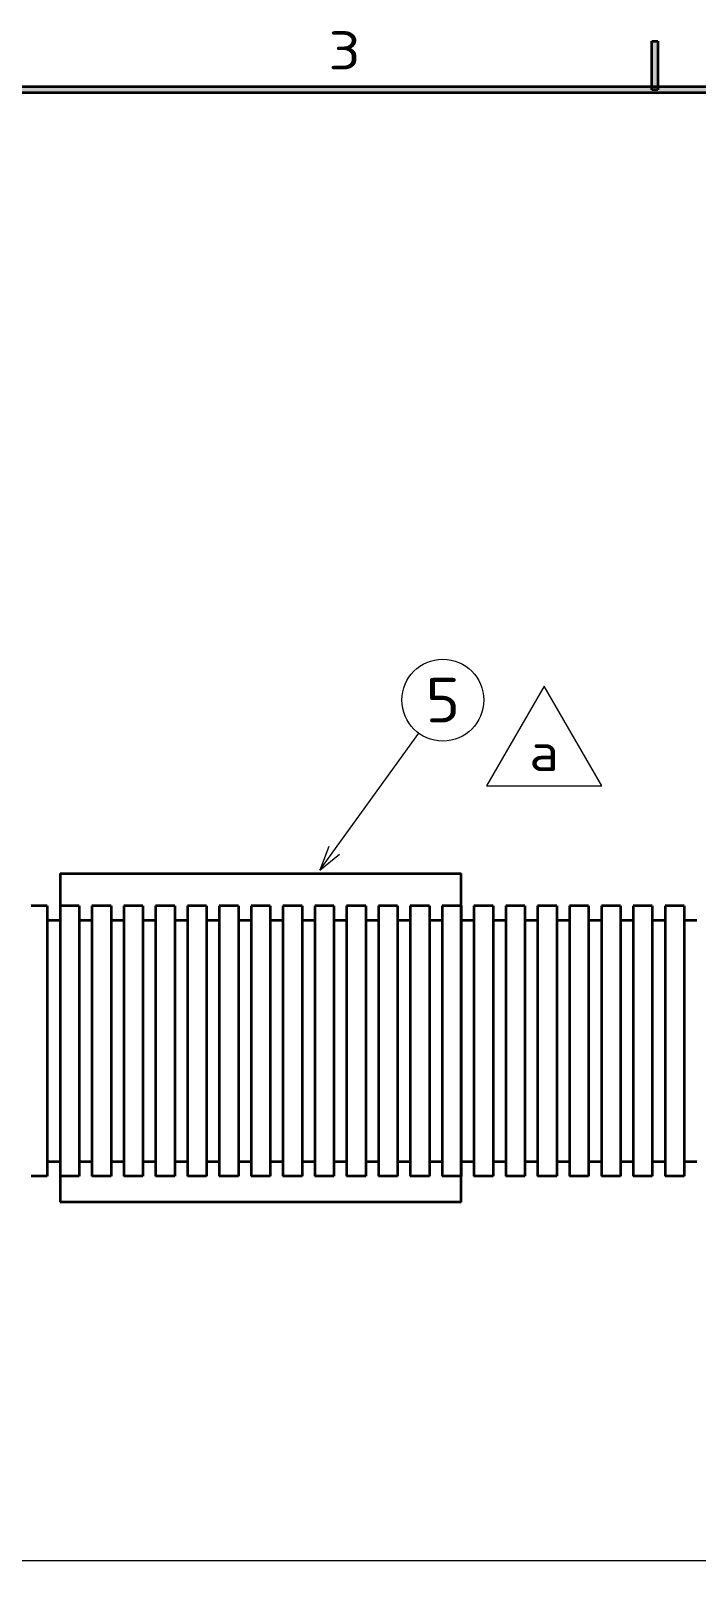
# Model space of a CAD drawing. Extents: x 23 to 417, y 3 to 294.
# Drawn here: x 121 to 173.3, y 169.5 to 291.6 of the extents above; entities that cross this region are included whole.
import ezdxf
from ezdxf.enums import TextEntityAlignment as Align

# ---------------------------------------------------------------- set-up
doc = ezdxf.new("R2010")
doc.units = 0
doc.layers.get('0').update_dxf_attribs({"lineweight": 13})
doc.layers.add('3', color=7, linetype='Continuous', lineweight=13)
doc.styles.get("Standard").update_dxf_attribs({"font": 'isocp.shx'})
doc.dimstyles.get("Standard").update_dxf_attribs({"dimtxt": 2.5, "dimasz": 2.5, "dimexe": 1.25, "dimexo": 0.625, "dimtad": 1, "dimtxsty": 'Standard', "dimcen": 2.5, "dimadec": 0, "dimazin": 0, "dimtfac": 1, "dimtmove": 0, "dimatfit": 0, "dimfxl": 0, "dimarcsym": 0})

# ---------------------------------------------------------------- blocks, each defined once
blk = doc.blocks.new('*D199')
at = {"color": 34, "lineweight": 13}
for p, q in [((45.72, 194.07), (45.72, 169.46)), ((353.94, 194.07), (353.94, 169.46)), ((45.72, 171.46), (353.94, 171.46))]:
    blk.add_line(p, q, dxfattribs=at)
for points in [[(47.65, 171.98), (45.72, 171.46), (47.65, 170.94)], [(352.01, 170.94), (353.94, 171.46), (352.01, 171.98)]]:
    blk.add_lwpolyline(points, dxfattribs=at)
for s, height, width, p, p2 in [('"L"', 3.5, 1.239293, (194.44, 172.46), (202.03, 172.46)), ('%%p50', 2.45, 1.394616, (204.13, 172.99), (210.8, 172.99))]:
    blk.add_text(s, height=height, dxfattribs=dict(at, width=width)).set_placement(p, p2, align=Align.FIT)
blk = doc.blocks.new('BLOCK4340')
at = {"layer": '3', "color": 7, "lineweight": 13}
blk.add_text('3', height=3, dxfattribs=at).set_placement((144.37, 288.59), (146.9, 288.59), align=Align.FIT)
blk = doc.blocks.new('BLOCK4407')
at = {"layer": '3', "color": 7, "lineweight": 5}
blk.add_solid([(410.24, 287.24), (409.76, 286.76), (30, 287.24), (30, 286.76)], dxfattribs=at)
blk = doc.blocks.new('BLOCK4422')
at = {"layer": '3', "color": 7, "lineweight": 5}
blk.add_solid([(169.76, 290.8), (170.24, 290.8), (169.76, 287), (170.24, 287)], dxfattribs=at)
blk = doc.blocks.new('BLOCK4506')
at = {"color": 7, "lineweight": 13}
blk.add_lwpolyline([(-376.73, 40.09), (-358.61, 40.09), (-367.67, 55.78)], close=True, dxfattribs=at)
blk.add_text('a', height=6, dxfattribs=at).set_placement((-370, 42.41), (-365.34, 42.41), align=Align.FIT)
blk = doc.blocks.new('BLOCK4519')
at = {"color": 7, "lineweight": 13}
blk.add_line((-402.89, 26.85), (-387.34, 48.36), dxfattribs=at)
blk.add_lwpolyline([(-401.47, 30.58), (-402.89, 26.85), (-399.79, 29.37)], dxfattribs=at)
blk.add_circle((-383.57, 53.57), 6.43, dxfattribs=at)
blk.add_text('5', height=7, dxfattribs=at).set_placement((-386.29, 50.07), (-380.85, 50.07), align=Align.FIT)
blk = doc.blocks.new('BLOCK4521')
at = {"color": 7, "lineweight": 35, "ltscale": 0.063788}
for p, q in [((-445.68, 21.25), (-448.23, 21.25)), ((-445.68, -21.25), (-448.23, -21.25))]:
    blk.add_line(p, q, dxfattribs=at)
at = {"color": 7, "lineweight": 35, "ltscale": 0.276555}
for p, q in [((-445.68, 21.25), (-445.68, 10.19)), ((-443.68, 21.25), (-443.68, 10.19)), ((-440.68, 21.25), (-440.68, 10.19)), ((-438.68, 21.25), (-438.68, 10.19)), ((-435.68, 21.25), (-435.68, 10.19)), ((-433.68, 21.25), (-433.68, 10.19)), ((-430.68, 21.25), (-430.68, 10.19)), ((-428.68, 21.25), (-428.68, 10.19)), ((-425.68, 21.25), (-425.68, 10.19)), ((-423.68, 21.25), (-423.68, 10.19)), ((-420.68, 21.25), (-420.68, 10.19)), ((-418.68, 21.25), (-418.68, 10.19)), ((-415.68, 21.25), (-415.68, 10.19)), ((-413.68, 21.25), (-413.68, 10.19)), ((-410.68, 21.25), (-410.68, 10.19)), ((-408.68, 21.25), (-408.68, 10.19)), ((-405.68, 21.25), (-405.68, 10.19)), ((-403.68, 21.25), (-403.68, 10.19)), ((-400.68, 21.25), (-400.68, 10.19)), ((-398.68, 21.25), (-398.68, 10.19)), ((-395.68, 21.25), (-395.68, 10.19)), ((-393.68, 21.25), (-393.68, 10.19)), ((-390.68, 21.25), (-390.68, 10.19)), ((-388.68, 21.25), (-388.68, 10.19)), ((-385.68, 21.25), (-385.68, 10.19)), ((-383.68, 21.25), (-383.68, 10.19)), ((-380.68, 21.25), (-380.68, 10.19)), ((-378.68, 21.25), (-378.68, 10.19)), ((-375.68, 21.25), (-375.68, 10.19)), ((-373.68, 21.25), (-373.68, 10.19)), ((-370.68, 21.25), (-370.68, 10.19)), ((-368.68, 21.25), (-368.68, 10.19)), ((-365.68, 21.25), (-365.68, 10.19)), ((-363.68, 21.25), (-363.68, 10.19)), ((-360.68, 21.25), (-360.68, 10.19)), ((-358.68, 21.25), (-358.68, 10.19)), ((-355.68, 21.25), (-355.68, 10.19)), ((-353.68, 21.25), (-353.68, 10.19)), ((-350.68, 21.25), (-350.68, 10.19)), ((-348.68, 21.25), (-348.68, 10.19)), ((-345.68, 21.25), (-345.68, 10.19))]:
    blk.add_line(p, q, dxfattribs=at)
at = {"color": 7, "lineweight": 35, "ltscale": 0.075}
for p, q in [((-440.68, 21.25), (-443.68, 21.25)), ((-435.68, 21.25), (-438.68, 21.25)), ((-430.68, 21.25), (-433.68, 21.25)), ((-425.68, 21.25), (-428.68, 21.25)), ((-420.68, 21.25), (-423.68, 21.25)), ((-415.68, 21.25), (-418.68, 21.25)), ((-410.68, 21.25), (-413.68, 21.25)), ((-405.68, 21.25), (-408.68, 21.25)), ((-400.68, 21.25), (-403.68, 21.25)), ((-395.68, 21.25), (-398.68, 21.25)), ((-390.68, 21.25), (-393.68, 21.25)), ((-385.68, 21.25), (-388.68, 21.25)), ((-380.68, 21.25), (-383.68, 21.25)), ((-375.68, 21.25), (-378.68, 21.25)), ((-370.68, 21.25), (-373.68, 21.25)), ((-365.68, 21.25), (-368.68, 21.25)), ((-360.68, 21.25), (-363.68, 21.25)), ((-355.68, 21.25), (-358.68, 21.25)), ((-350.68, 21.25), (-353.68, 21.25)), ((-345.68, 21.25), (-348.68, 21.25)), ((-440.68, -21.25), (-443.68, -21.25)), ((-435.68, -21.25), (-438.68, -21.25)), ((-430.68, -21.25), (-433.68, -21.25)), ((-425.68, -21.25), (-428.68, -21.25)), ((-420.68, -21.25), (-423.68, -21.25)), ((-415.68, -21.25), (-418.68, -21.25)), ((-410.68, -21.25), (-413.68, -21.25)), ((-405.68, -21.25), (-408.68, -21.25)), ((-400.68, -21.25), (-403.68, -21.25)), ((-395.68, -21.25), (-398.68, -21.25)), ((-390.68, -21.25), (-393.68, -21.25)), ((-385.68, -21.25), (-388.68, -21.25)), ((-380.68, -21.25), (-383.68, -21.25)), ((-375.68, -21.25), (-378.68, -21.25)), ((-370.68, -21.25), (-373.68, -21.25)), ((-365.68, -21.25), (-368.68, -21.25)), ((-360.68, -21.25), (-363.68, -21.25)), ((-355.68, -21.25), (-358.68, -21.25)), ((-350.68, -21.25), (-353.68, -21.25)), ((-345.68, -21.25), (-348.68, -21.25))]:
    blk.add_line(p, q, dxfattribs=at)
at = {"color": 7, "lineweight": 35, "ltscale": 0.05}
for p, q in [((-443.68, 18.95), (-445.68, 18.95)), ((-438.68, 18.95), (-440.68, 18.95)), ((-433.68, 18.95), (-435.68, 18.95)), ((-428.68, 18.95), (-430.68, 18.95)), ((-423.68, 18.95), (-425.68, 18.95)), ((-418.68, 18.95), (-420.68, 18.95)), ((-413.68, 18.95), (-415.68, 18.95)), ((-408.68, 18.95), (-410.68, 18.95)), ((-403.68, 18.95), (-405.68, 18.95)), ((-398.68, 18.95), (-400.68, 18.95)), ((-393.68, 18.95), (-395.68, 18.95)), ((-388.68, 18.95), (-390.68, 18.95)), ((-383.68, 18.95), (-385.68, 18.95)), ((-378.68, 18.95), (-380.68, 18.95)), ((-373.68, 18.95), (-375.68, 18.95)), ((-368.68, 18.95), (-370.68, 18.95)), ((-363.68, 18.95), (-365.68, 18.95)), ((-358.68, 18.95), (-360.68, 18.95)), ((-353.68, 18.95), (-355.68, 18.95)), ((-348.68, 18.95), (-350.68, 18.95)), ((-343.68, 18.95), (-345.68, 18.95)), ((-443.68, -18.95), (-445.68, -18.95)), ((-438.68, -18.95), (-440.68, -18.95)), ((-433.68, -18.95), (-435.68, -18.95)), ((-428.68, -18.95), (-430.68, -18.95)), ((-423.68, -18.95), (-425.68, -18.95)), ((-418.68, -18.95), (-420.68, -18.95)), ((-413.68, -18.95), (-415.68, -18.95)), ((-408.68, -18.95), (-410.68, -18.95)), ((-403.68, -18.95), (-405.68, -18.95)), ((-398.68, -18.95), (-400.68, -18.95)), ((-393.68, -18.95), (-395.68, -18.95)), ((-388.68, -18.95), (-390.68, -18.95)), ((-383.68, -18.95), (-385.68, -18.95)), ((-378.68, -18.95), (-380.68, -18.95)), ((-373.68, -18.95), (-375.68, -18.95)), ((-368.68, -18.95), (-370.68, -18.95)), ((-363.68, -18.95), (-365.68, -18.95)), ((-358.68, -18.95), (-360.68, -18.95)), ((-353.68, -18.95), (-355.68, -18.95)), ((-348.68, -18.95), (-350.68, -18.95)), ((-343.68, -18.95), (-345.68, -18.95))]:
    blk.add_line(p, q, dxfattribs=at)
at = {"color": 7, "lineweight": 35}
for p, q in [((-445.68, 10.19), (-445.68, -21.25)), ((-443.68, 10.19), (-443.68, -21.25)), ((-440.68, 10.19), (-440.68, -21.25)), ((-438.68, 10.19), (-438.68, -21.25)), ((-435.68, 10.19), (-435.68, -21.25)), ((-433.68, 10.19), (-433.68, -21.25)), ((-430.68, 10.19), (-430.68, -21.25)), ((-428.68, 10.19), (-428.68, -21.25)), ((-425.68, 10.19), (-425.68, -21.25)), ((-423.68, 10.19), (-423.68, -21.25)), ((-420.68, 10.19), (-420.68, -21.25)), ((-418.68, 10.19), (-418.68, -21.25)), ((-415.68, 10.19), (-415.68, -21.25)), ((-413.68, 10.19), (-413.68, -21.25)), ((-410.68, 10.19), (-410.68, -21.25)), ((-408.68, 10.19), (-408.68, -21.25)), ((-405.68, 10.19), (-405.68, -21.25)), ((-403.68, 10.19), (-403.68, -21.25)), ((-400.68, 10.19), (-400.68, -21.25)), ((-398.68, 10.19), (-398.68, -21.25)), ((-395.68, 10.19), (-395.68, -21.25)), ((-393.68, 10.19), (-393.68, -21.25)), ((-390.68, 10.19), (-390.68, -21.25)), ((-388.68, 10.19), (-388.68, -21.25)), ((-385.68, 10.19), (-385.68, -21.25)), ((-383.68, 10.19), (-383.68, -21.25)), ((-380.68, 10.19), (-380.68, -21.25)), ((-378.68, 10.19), (-378.68, -21.25)), ((-375.68, 10.19), (-375.68, -21.25)), ((-373.68, 10.19), (-373.68, -21.25)), ((-370.68, 10.19), (-370.68, -21.25)), ((-368.68, 10.19), (-368.68, -21.25)), ((-365.68, 10.19), (-365.68, -21.25)), ((-363.68, 10.19), (-363.68, -21.25)), ((-360.68, 10.19), (-360.68, -21.25)), ((-358.68, 10.19), (-358.68, -21.25)), ((-355.68, 10.19), (-355.68, -21.25)), ((-353.68, 10.19), (-353.68, -21.25)), ((-350.68, 10.19), (-350.68, -21.25)), ((-348.68, 10.19), (-348.68, -21.25)), ((-345.68, 10.19), (-345.68, -21.25))]:
    blk.add_line(p, q, dxfattribs=at)

msp = doc.modelspace()

# ---------------------------------------------------------------- linework, layer by layer
at = {"color": 7, "lineweight": 35}
for p, q in [((123.3037, 225.4173), (154.8, 225.4173)), ((123.3037, 225.4173), (123.3037, 199.6066)), ((154.8, 199.6066), (154.8, 225.4173)), ((154.8, 199.6066), (123.3037, 199.6066))]:
    msp.add_line(p, q, dxfattribs=at)
at = {"layer": '3', "color": 7, "lineweight": 35, "ltscale": 0.095}
for p, q in [((169.7625, 287), (169.7625, 290.8)), ((170.2375, 290.8), (170.2375, 287))]:
    msp.add_line(p, q, dxfattribs=at)
at = {"layer": '3', "color": 7, "lineweight": 35, "ltscale": 0.011875}
for p, q in [((169.7625, 290.8), (170.2375, 290.8)), ((170.2375, 287), (169.7625, 287))]:
    msp.add_line(p, q, dxfattribs=at)
at = {"layer": '3', "color": 7, "lineweight": 35}
for p, q in [((30, 287.2375), (410.2375, 287.2375)), ((409.7625, 286.7625), (30, 286.7625))]:
    msp.add_line(p, q, dxfattribs=at)

# ---------------------------------------------------------------- block references
at = {"lineweight": 0, "xscale": 0.5, "yscale": 0.5, "zscale": 0.5}
for name in ['BLOCK4519', 'BLOCK4506', 'BLOCK4521']:
    msp.add_blockref(name, (345.1414, 212.2613), dxfattribs=at)
at = {"layer": '3', "lineweight": 0}
for name in ['BLOCK4340', 'BLOCK4422', 'BLOCK4407']:
    msp.add_blockref(name, (0, 0), dxfattribs=at)

# ---------------------------------------------------------------- dimensions: what is measured, and where the dimension line sits
at = {"color": 0, "lineweight": 0}
dim = msp.add_linear_dim(base=(45.7156, 171.4602), p1=(353.9414, 195.0736), p2=(45.7156, 195.0736), angle=179.999046, text='"L"{}{%%p50}', dimstyle='Standard', override={"dimlfac": 2, "dimtol": 0, "dimlim": 0, "dimtp": 50, "dimtm": 50}, dxfattribs=at)
dim.commit()
dim.dimension.update_dxf_attribs({"geometry": '*D199', "text_midpoint": (202.6186, 171.4602), "dimtype": 160})

doc.saveas('drawing.dxf')
